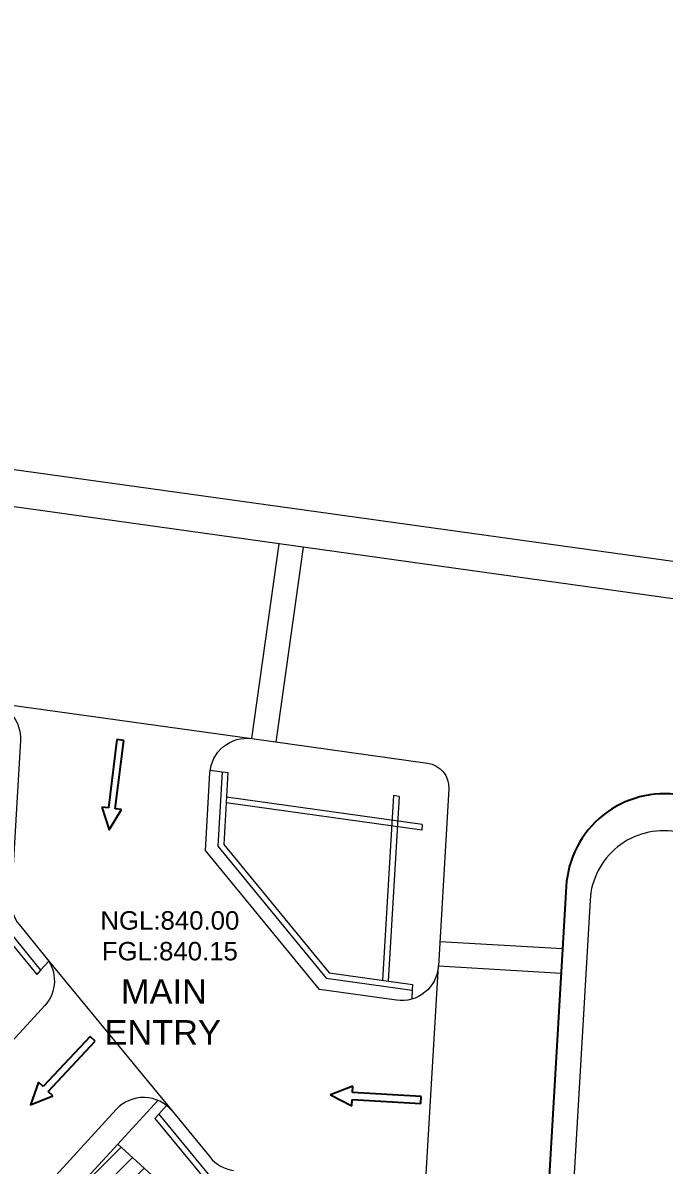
# Model space of a CAD drawing. Header units: metres. Extents: x 750 to 3116, y -341 to 1465.
# Drawn here: x 1683.68 to 1709.76, y 435.18 to 481.65 of the extents above; entities that cross this region are included whole.
import ezdxf

# ---------------------------------------------------------------- set-up
doc = ezdxf.new("R2010")
doc.units = ezdxf.units.M
for name, color, linetype, lineweight in [('Footpath', 32, 'Continuous', 18), ('Hatch', 251, 'Continuous', 5), ('Hidden line', 251, 'Continuous', 5), ('Levels', 252, 'Continuous', 5), ('Main Road', 8, 'Continuous', 25), ('Vehicular Road', 253, 'Continuous', 20), ('Wall ext', 20, 'Continuous', 18)]:
    doc.layers.add(name, color=color, linetype=linetype, lineweight=lineweight)
doc.layers.add('Text', color=7, linetype='Continuous')
doc.styles.get("Standard").update_dxf_attribs({"font": 'arial.ttf'})

# ---------------------------------------------------------------- blocks, each defined once
blk = doc.blocks.new('arrow')
for p, q in [((0, 3687), (-403, 2800)), ((403, 2800), (0, 3687)), ((-403, 2800), (-143, 2800)), ((-143, 2800), (-143, 0)), ((143, 0), (143, 2800)), ((143, 2800), (403, 2800)), ((-143, 0), (143, 0))]:
    blk.add_line(p, q)
at = {"linetype": 'Continuous', "lineweight": 9}
for p in [(-5, 3699), (5, 3699)]:
    blk.add_line(p, (0, 3687), dxfattribs=at)

msp = doc.modelspace()

# ---------------------------------------------------------------- hatches: boundary and pattern name
at = {"layer": 'Hatch', "transparency": 33554687}
h = msp.add_hatch(dxfattribs=at)
h.set_pattern_fill('ANSI31', color=256, scale=0.2)
h.set_pattern_definition([(45, (-11491893.7876, -4445184.6138), (-0.449012806053, 0.449012806053), [])])
h.paths.add_polyline_path([(1629.315, 418.827), (1633.845, 414.678), (1630.577, 411.11), (1638.187, 404.139), (1640.084, 406.21), (1641.854, 404.589), (1643.225, 406.086), (1645.769, 403.756), (1662.268, 421.768), (1656.288, 427.246), (1654.39, 425.175), (1652.62, 426.796), (1651.249, 425.299), (1647.076, 429.122), (1640.538, 421.985), (1630.028, 431.612), (1628.13, 429.54), (1626.361, 431.161), (1624.989, 429.664), (1622.117, 432.295), (1612.311, 421.59), (1595.918, 436.606), (1576.15, 415.025), (1583.76, 408.054), (1585.658, 410.126), (1589.972, 406.174), (1597.88, 414.808), (1607.161, 406.307), (1610.43, 409.876), (1611.927, 408.505), (1613.824, 410.576), (1618.138, 406.625)])
h.paths.add_polyline_path([(1567.853, 440.609), (1551.941, 423.194), (1557.199, 418.39), (1554.724, 415.68), (1562.077, 408.962), (1575.904, 424.095), (1575.167, 424.77), (1579.726, 429.761)])
h.paths.add_polyline_path([(1567.526, 459.865), (1571.048, 456.648), (1573.489, 459.32), (1577.35, 455.792), (1579.791, 458.464), (1583.482, 455.091), (1585.924, 457.763), (1589.615, 454.39), (1593.938, 459.121), (1590.077, 462.649), (1587.635, 459.977), (1583.944, 463.35), (1581.503, 460.678), (1577.812, 464.051), (1575.37, 461.379), (1571.679, 464.752), (1568.75, 461.545), (1561.802, 467.893), (1556.419, 468.509), (1556.158, 464.553), (1556.058, 463.037), (1559.288, 460.085), (1557.487, 458.114), (1562.086, 453.911)])
h.paths.add_polyline_path([(1625.872, 458.575), (1618.575, 459.594), (1601.571, 461.537), (1600.595, 452.994), (1624.735, 450.432)])
h.paths.add_polyline_path([(1666.846, 428.346), (1658.141, 429.269), (1656.963, 427.984), (1662.944, 422.506), (1666.657, 426.56)])
h.paths.add_polyline_path([(1556.356, 467.546), (1554.091, 467.696), (1553.893, 464.702), (1556.158, 464.553)])
h.paths.add_polyline_path([(1559.797, 453.971), (1556.475, 457.006), (1554.721, 455.087), (1558.043, 452.052)])
h.paths.add_polyline_path([(1693.712, 400.277), (1690.735, 400.652), (1690.423, 398.172), (1693.399, 397.797)])
h.paths.add_polyline_path([(1689.388, 434.345), (1687.545, 436.033), (1685.518, 433.821), (1687.362, 432.132)])

# ---------------------------------------------------------------- linework, layer by layer
at = {"layer": 'Footpath'}
msp.add_lwpolyline([(2216.125, 527.515), (2176.415, 524.643), (2151.526, 522.945), (2124.5, 521.595), (2102.592, 519.092), (2066.447, 510.062), (2027.786, 497.476), (1873.651, 450.921), (1866.076, 449.072), (1859.037, 448.365), (1845.561, 445.736), (1836.437, 444.178), (1826.794, 444.389), (1815.967, 446.085), (1802.486, 447.955), (1785.869, 449.6), (1777.954, 450.231), (1762.081, 453.632), (1746.359, 456.243), (1712.64, 459.38), (1620.187, 472.293), (1552.188, 480.064), (1444.636, 487.24)], dxfattribs=at)
msp.add_lwpolyline([(1908.286, 450.933), (1897.12, 447.4), (1884, 444.118), (1878.8, 443.068), (1874.346, 439.827), (1868.072, 438.217), (1860.643, 437.471), (1847.54, 434.914), (1837.25, 433.157), (1825.818, 433.408), (1814.36, 435.202), (1801.188, 437.029), (1784.89, 438.643), (1774.086, 439.504), (1759.414, 442.031), (1748.123, 443.374), (1736.419, 444.549), (1725.191, 446.263), (1710.229, 448.745, 0.445596), (1706.743, 445.96), (1705.686, 427.887), (1702.438, 408.185), (1701.757, 403.377)], format="xyb", dxfattribs=at)
at = {"layer": 'Hidden line'}
for p, q in [((1692.994, 452.532), (1694.1, 460.455)), ((1693.984, 452.394), (1695.091, 460.317)), ((1682.293, 454.027), (1692.994, 452.532)), ((1700.635, 444.283), (1705.626, 443.991)), ((1684.624, 443.633), (1689.749, 437.384)), ((1700.576, 443.285), (1705.568, 442.993)), ((1689.175, 437.813), (1687.545, 436.033))]:
    msp.add_line(p, q, dxfattribs=at)
at = {"layer": 'Levels', "lineweight": 20}
for p, q in [((1684.405, 443.112), (1684.738, 443.475)), ((1689.21, 437.253), (1689.529, 437.602))]:
    msp.add_line(p, q, dxfattribs=at)
at = {"layer": 'Levels'}
msp.add_line((1699.947, 432.547), (1700.576, 443.285), dxfattribs=at)
at = {"layer": 'Levels', "lineweight": 20}
for points in [[(1691.3, 451.254), (1691.792, 451.185)], [(1699.517, 442.301), (1699.495, 441.931)]]:
    msp.add_lwpolyline(points, dxfattribs=at)
at = {"layer": 'Main Road'}
msp.add_lwpolyline([(1710.422, 450.233, 0.445596), (1705.774, 446.521), (1704.69, 427.998), (1701.45, 408.336), (1700.908, 404.51, 0.435967), (1701.831, 403.372), (1777.894, 398.263)], format="xyb", dxfattribs=at)
at = {"layer": 'Vehicular Road', "lineweight": 20}
for p, q in [((1680.038, 429.318), (1687.483, 437.446)), ((1689.749, 437.384), (1691.292, 435.501))]:
    msp.add_line(p, q, dxfattribs=at)
at = {"layer": 'Vehicular Road'}
msp.add_lwpolyline([(2216.233, 526.019), (2176.52, 523.147), (2151.614, 521.448), (2124.623, 520.1), (2102.86, 517.613), (2066.861, 508.619), (2028.235, 496.045), (1874.046, 449.473), (1866.33, 447.59), (1859.256, 446.88), (1845.831, 444.26), (1836.548, 442.675), (1826.661, 442.891), (1815.748, 444.601), (1802.309, 446.465), (1785.735, 448.106), (1777.736, 448.743), (1761.801, 452.158), (1746.167, 454.754), (1712.467, 457.89), (1619.998, 470.805), (1552.053, 478.569), (1444.558, 485.742)], dxfattribs=at)
at = {"layer": 'Vehicular Road', "lineweight": 20}
msp.add_lwpolyline([(1557.761, 449.519), (1555.279, 446.802, -0.709085), (1551.807, 448.283), (1553.093, 467.762, -0.428302), (1555.871, 470.081), (1618.991, 462.868), (1682.293, 454.027, -0.390874), (1683.583, 452.453), (1683.205, 445.992, 0.188493), (1683.542, 444.953), (1684.624, 443.633, -0.373088), (1684.57, 441.669), (1678.226, 434.743)], format="xyb", dxfattribs=at)
at = {"layer": 'Vehicular Road', "lineweight": 20, "ltscale": 100}
msp.add_lwpolyline([(1692.994, 452.532), (1700.137, 451.534, -0.390874), (1700.997, 450.486), (1700.576, 443.285, -0.437944), (1698.871, 441.887), (1695.747, 442.323), (1691.104, 447.985), (1691.289, 451.134, -0.437944)], format="xyb", close=True, dxfattribs=at)
at = {"layer": 'Vehicular Road', "lineweight": 20}
for centre, start, end in [((1688.589, 436.433), 39.3508, 137.511), ((1692.452, 436.452), 219.3508, 262.0493)]:
    msp.add_arc(centre, 1.5, start, end, dxfattribs=at)
at = {"layer": 'Wall ext', "lineweight": 20}
for p, q in [((1699.898, 448.811), (1691.949, 449.921)), ((1699.911, 449.042), (1691.962, 450.152)), ((1698.748, 450.214), (1698.308, 442.702)), ((1698.976, 450.182), (1698.537, 442.67)), ((1698.976, 450.182), (1698.748, 450.214)), ((1682.425, 445.164), (1684.248, 442.94)), ((1684.405, 443.112), (1684.248, 442.94)), ((1689.053, 437.081), (1689.21, 437.253)), ((1689.21, 437.253), (1691.401, 434.58))]:
    msp.add_line(p, q, dxfattribs=at)
for points in [[(1681.36, 452.642), (1683.079, 452.402), (1682.66, 445.241), (1684.405, 443.112)], [(1691.792, 451.185), (1691.615, 448.151), (1696.01, 442.791), (1699.517, 442.301)], [(1691.792, 451.185), (1692.021, 451.153)], [(1692.021, 451.153), (1691.85, 448.227), (1696.13, 443.007), (1699.53, 442.532)], [(1699.911, 449.042), (1699.898, 448.811)], [(1699.53, 442.532), (1699.517, 442.301)], [(1689.053, 437.081), (1691.281, 434.364), (1698.99, 433.288)], [(1689.388, 434.345), (1687.545, 436.033), (1685.518, 433.821), (1687.362, 432.132), (1689.388, 434.345)]]:
    msp.add_lwpolyline(points, dxfattribs=at)

# ---------------------------------------------------------------- block references
at = {"lineweight": 15}
for p, xscale, yscale, zscale, rotation in [((1687.649, 452.477), 0.0009999999999999996, 0.0009999999999999996, 0.0009999999999999996, 172.8468599557951), ((1686.525, 440.317), 0.0009999999999999992, 0.0009999999999999992, 0.0009999999999999992, 136.7529518465356), ((1699.872, 437.827), 0.0009999999999999992, 0.0009999999999999992, 0.0009999999999999992, 86.64807245897863)]:
    msp.add_blockref('arrow', p, dxfattribs=dict(at, xscale=xscale, yscale=yscale, zscale=zscale, rotation=rotation))

# ---------------------------------------------------------------- texts
at = {"layer": 'Text', "color": 30, "true_color": 0xf26722, "attachment_point": 1}
for s, width, insert, char_height in [('\\pi0.99399;NGL:840.00\\P\\pi1.05129;FGL:840.15', 7.5081, (1685.841, 445.51), 0.75), ('\\pi2.3281;MAIN \\P\\pi1.65859;ENTRY', 7.93041, (1685.343, 442.745), 1)]:
    msp.add_mtext_dynamic_manual_height_columns(s, width=width, gutter_width=12.5, heights=[0], dxfattribs=dict(at, insert=insert, char_height=char_height))

doc.saveas('drawing.dxf')
